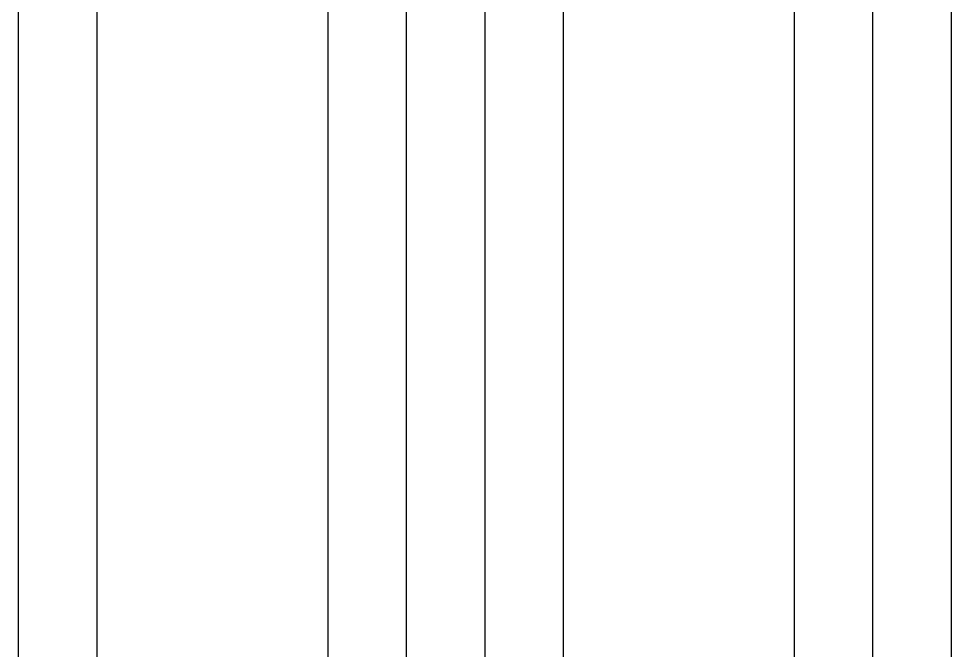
# Model space of a CAD drawing. Header units: inches. Extents: x -58 to 1235, y -506 to 1148.
# Drawn here: x 214.4 to 274.7, y 789.6 to 830.5 of the extents above; entities that cross this region are included whole.
import ezdxf

# ---------------------------------------------------------------- set-up
doc = ezdxf.new("R2010")
doc.units = ezdxf.units.IN
doc.header["$MEASUREMENT"] = 0
doc.layers.add('RED_10AWG', color=1, linetype='Continuous')

msp = doc.modelspace()

# ---------------------------------------------------------------- linework, layer by layer
at = {"layer": 'RED_10AWG'}
for p, q in [((214.413, 749.392), (214.413, 911.913)), ((219.486, 749.392), (219.486, 911.913)), ((234.42, 749.451), (234.42, 912.03)), ((239.493, 749.451), (239.493, 912.03)), ((244.566, 749.451), (244.566, 912.03)), ((249.639, 749.451), (249.639, 912.03)), ((264.573, 749.423), (264.573, 911.975)), ((269.645, 749.477), (269.645, 911.975)), ((274.718, 749.423), (274.718, 911.975))]:
    msp.add_line(p, q, dxfattribs=at)

doc.saveas('drawing.dxf')
